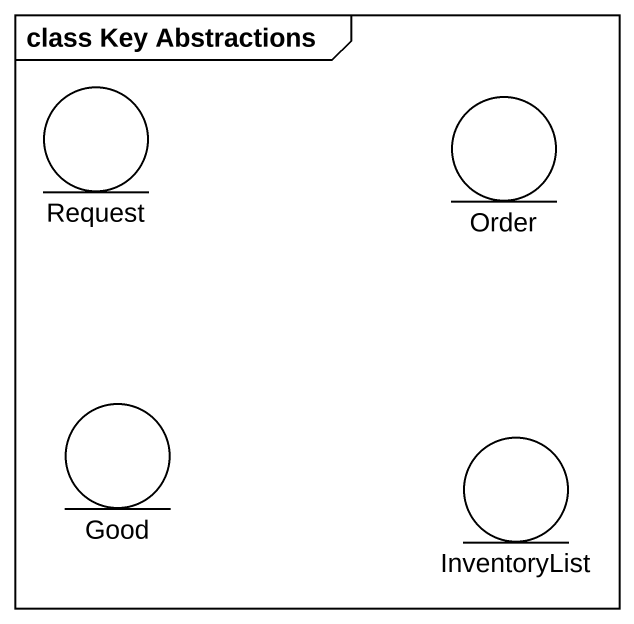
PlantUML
@startuml
mainframe class Key Abstractions
entity Request
entity Order
entity Good
entity InventoryList
@enduml
